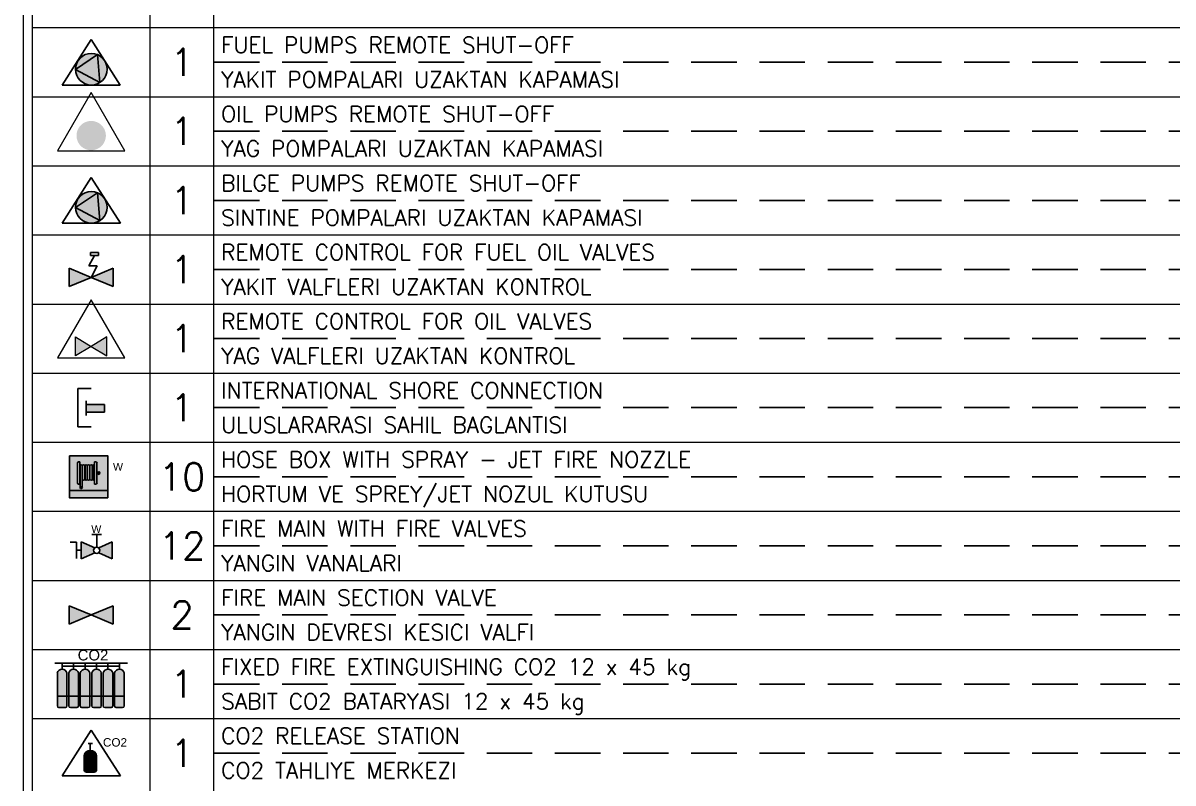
# Model space of a CAD drawing. Header units: millimetres. Extents: x -8500 to 134500, y -68500 to 34500.
# Drawn here: x 107900 to 120547, y 9451 to 17811 of the extents above; entities that cross this region are included whole.
import ezdxf
from ezdxf.enums import TextEntityAlignment as Align

# ---------------------------------------------------------------- set-up
doc = ezdxf.new("R2010")
doc.units = ezdxf.units.MM
doc.linetypes.add('DASHED_S', pattern=[750, 500, -250])
for name, color, linetype, lineweight in [('DASHED', 8, 'DASHED_S', 25), ('LEGEND', 7, 'Continuous', 18), ('SYM-FF', 1, 'Continuous', 18)]:
    doc.layers.add(name, color=color, linetype=linetype, lineweight=lineweight)
for name, color, linetype in [('dotted', 140, 'Continuous'), ('FIRE LINE', 1, 'Continuous'), ('HATCH', 1, 'Continuous'), ('inner', 211, 'Continuous'), ('SYMBOL', 31, 'Continuous'), ('VENT', 210, 'Continuous')]:
    doc.layers.add(name, color=color, linetype=linetype)
doc.styles.add('ARIAL', font='arial.ttf')
doc.styles.add('ROMANS', font='romans.shx')

# ---------------------------------------------------------------- blocks, each defined once
blk = doc.blocks.new('FO')
at = {"layer": 'VENT'}
h = blk.add_hatch(color=2, dxfattribs=at)
h.paths.add_polyline_path([(-2246.914, -961.162, 0.302707), (-2247.184, -960.757), (-2247.113, -961.529, 0.253735)])
h.paths.add_polyline_path([(-2247.791, -961.169, 0.589393), (-2247.113, -961.529)])
h.paths.add_polyline_path([(-2247.184, -960.757, 0.535265), (-2247.791, -961.162, 0.004324), (-2247.791, -961.169)])
blk.add_hatch(color=250, dxfattribs=at).paths.add_polyline_path([(-2247.184, -960.757), (-2247.791, -961.169), (-2247.113, -961.529)])
at = {"layer": 'dotted', "color": 6}
for p, q in [((-2247.356, -960.337), (-2248.165, -961.606)), ((-2247.356, -960.337), (-2248.165, -961.606)), ((-2246.547, -961.606), (-2247.356, -960.337)), ((-2246.547, -961.606), (-2247.356, -960.337)), ((-2247.791, -961.172), (-2247.183, -960.76)), ((-2247.183, -960.76), (-2247.113, -961.532)), ((-2247.791, -961.172), (-2247.113, -961.532)), ((-2248.165, -961.606), (-2246.547, -961.606)), ((-2248.165, -961.606), (-2246.547, -961.606))]:
    blk.add_line(p, q, dxfattribs=at)
blk.add_circle((-2247.352, -961.165), 0.439, dxfattribs=at)
blk = doc.blocks.new('FPR-FUEL PUMP REMOTE SHUT-OFF')
at = {"layer": 'dotted', "color": 51, "xscale": 0.45989954711139, "yscale": 0.45989954711139}
blk.add_blockref('FO', (1033.558, 441.95), dxfattribs=at)
blk = doc.blocks.new('RC_OIL_PUMP_STOP')
at = {"true_color": 0xf58c1e}
h = blk.add_hatch(color=7, dxfattribs=at)
h.dxf.hatch_style = 1
h.paths.add_polyline_path([(170, -50), (169, -28), (164, -6), (157, 15), (147, 35), (135, 53), (120, 70), (103, 85), (85, 97), (65, 107), (44, 114), (22, 119), (0, 120), (-22, 119), (-44, 114), (-65, 107), (-85, 97), (-103, 85), (-120, 70), (-135, 53), (-147, 35), (-157, 15), (-164, -6), (-169, -28), (-170, -50), (-169, -72), (-164, -94), (-157, -115), (-147, -135), (-135, -153), (-120, -170), (-103, -185), (-85, -197), (-65, -207), (-44, -214), (-22, -219), (0, -220), (22, -219), (44, -214), (65, -207), (85, -197), (103, -185), (120, -170), (135, -153), (147, -135), (157, -115), (164, -94), (169, -72)])
at = {"true_color": 0xfae11e}
h = blk.add_hatch(color=7, dxfattribs=at)
h.dxf.hatch_style = 1
h.paths.add_polyline_path([(-150, -50), (75, 80), (75, -180)])
blk.add_lwpolyline([(-390, -225), (390, -225), (0, 450)], close=True)
blk = doc.blocks.new('B')
at = {"layer": 'dotted'}
blk.add_hatch(color=8, dxfattribs=at).paths.add_polyline_path([(-2247.23, -983.79), (-2247.838, -984.203), (-2247.16, -984.563)])
at = {"layer": 'VENT'}
h = blk.add_hatch(color=3, dxfattribs=at)
h.paths.add_polyline_path([(-2246.961, -984.195, 0.302707), (-2247.231, -983.79), (-2247.16, -984.563, 0.253735)])
h.paths.add_polyline_path([(-2247.838, -984.203, 0.589393), (-2247.16, -984.563)])
h.paths.add_polyline_path([(-2247.231, -983.79, 0.535265), (-2247.838, -984.195, 0.004324), (-2247.838, -984.203)])
at = {"layer": 'dotted', "color": 6}
for p, q in [((-2247.403, -983.368), (-2248.212, -984.636)), ((-2247.403, -983.368), (-2248.212, -984.636)), ((-2246.594, -984.636), (-2247.403, -983.368)), ((-2246.594, -984.636), (-2247.403, -983.368)), ((-2247.838, -984.203), (-2247.23, -983.79)), ((-2247.23, -983.79), (-2247.16, -984.563)), ((-2247.838, -984.203), (-2247.16, -984.563)), ((-2248.212, -984.636), (-2246.594, -984.636)), ((-2248.212, -984.636), (-2246.594, -984.636))]:
    blk.add_line(p, q, dxfattribs=at)
blk.add_circle((-2247.399, -984.195), 0.439, dxfattribs=at)
blk = doc.blocks.new('FPR-REMOTE CONTROL FOR BILGE PUMP')
at = {"layer": 'dotted', "color": 51, "xscale": 0.45989954711139, "yscale": 0.45989954711139}
blk.add_blockref('B', (1033.58, 452.542), dxfattribs=at)
blk = doc.blocks.new('iso')
at = {"layer": 'HATCH'}
h = blk.add_hatch(color=256, dxfattribs=at)
h.paths.add_polyline_path([(1942.52, -4108.457), (1941.909, -4108.203), (1941.909, -4108.711)])
h.paths.add_polyline_path([(1943.134, -4108.711), (1943.134, -4108.203), (1942.52, -4108.457)])
at = {"layer": 'dotted', "color": 6}
for p, q in [((1942.452, -4108.135), (1942.616, -4107.848)), ((1942.726, -4107.763), (1942.507, -4107.763)), ((1942.507, -4107.763), (1942.507, -4107.848)), ((1942.507, -4107.848), (1942.726, -4107.848)), ((1942.726, -4107.848), (1942.726, -4107.763)), ((1941.909, -4108.203), (1941.909, -4108.711)), ((1942.52, -4108.457), (1941.909, -4108.203)), ((1942.688, -4108.135), (1942.452, -4108.135)), ((1942.52, -4108.457), (1942.688, -4108.135)), ((1943.134, -4108.203), (1942.52, -4108.457)), ((1942.688, -4108.135), (1942.688, -4108.135)), ((1943.134, -4108.711), (1943.134, -4108.203)), ((1941.909, -4108.711), (1942.52, -4108.457)), ((1942.52, -4108.457), (1943.134, -4108.711))]:
    blk.add_line(p, q, dxfattribs=at)
blk = doc.blocks.new('FPR-D.O.F.O.SHUT OFF VALVE')
at = {"layer": 'VENT', "color": 2, "xscale": 0.45989954711139, "yscale": 0.45989954711139}
blk.add_blockref('iso', (-893.365, 1889.376), dxfattribs=at)
blk = doc.blocks.new('RC_OIL_VALVE')
at = {"true_color": 0xf58c1e}
h = blk.add_hatch(color=7, dxfattribs=at)
h.dxf.hatch_style = 1
h.paths.add_polyline_path([(-180, 20), (0, -90), (-180, -200)])
h = blk.add_hatch(color=7, dxfattribs=at)
h.dxf.hatch_style = 1
h.paths.add_polyline_path([(180, 20), (0, -90), (180, -200)])
for points in [[(-390, -225), (390, -225), (0, 450)], [(-180, 20), (0, -90), (-180, -200)], [(180, 20), (0, -90), (180, -200)]]:
    blk.add_lwpolyline(points, close=True)
blk = doc.blocks.new('isc')
at = {"layer": 'SYMBOL'}
blk.add_hatch(color=1, dxfattribs=at).paths.add_polyline_path([(1891.571, -4122.399), (1891.571, -4122.185), (1891.059, -4122.185), (1891.059, -4122.399)])
at = {"layer": 'dotted', "color": 6}
for p, q in [((1890.832, -4122.809), (1890.832, -4121.74)), ((1891.199, -4121.74), (1890.832, -4121.74)), ((1891.06, -4122.496), (1891.06, -4122.082)), ((1891.571, -4122.185), (1891.06, -4122.185)), ((1891.571, -4122.399), (1891.06, -4122.399)), ((1891.571, -4122.185), (1891.571, -4122.399))]:
    blk.add_line(p, q, dxfattribs=at)
blk = doc.blocks.new('FPR-INTER. SHORE CONNECTION')
at = {"layer": 'dotted', "color": 6}
blk.add_line((-0.001, -0.246), (-0.17, -0.246), dxfattribs=at)
at = {"layer": 'VENT', "color": 6, "xscale": 0.45989954711139, "yscale": 0.45989954711139}
blk.add_blockref('isc', (-869.763, 1895.832), dxfattribs=at)
blk = doc.blocks.new('box')
at = {"layer": 'VENT'}
h = blk.add_hatch(color=1, dxfattribs=at)
h.paths.add_polyline_path([(1943.159, -4115.599), (1942.093, -4115.599), (1942.093, -4116.565), (1943.159, -4116.565)])
h.paths.add_polyline_path([(1942.861, -4116.356, -0.360452), (1942.827, -4116.391), (1942.793, -4116.391), (1942.793, -4115.771), (1942.827, -4115.771, -0.374684), (1942.861, -4115.807), (1942.861, -4116.082), (1942.873, -4116.082, -1), (1942.944, -4116.082, -1), (1942.873, -4116.082), (1942.861, -4116.082)])
h.paths.add_polyline_path([(1942.732, -4116.266), (1942.732, -4115.863, -0.405451), (1942.787, -4115.863), (1942.787, -4116.266, -0.405451)])
h.paths.add_polyline_path([(1942.89, -4116.082, -1), (1942.927, -4116.082, -1)])
h.paths.add_polyline_path([(1942.725, -4116.266, -0.357785), (1942.664, -4116.266), (1942.664, -4115.863, -0.357785), (1942.725, -4115.863)])
h.paths.add_polyline_path([(1942.657, -4116.266, -0.357785), (1942.596, -4116.266), (1942.596, -4115.863, -0.357785), (1942.657, -4115.863)])
h.paths.add_polyline_path([(1942.589, -4116.266, -0.357785), (1942.528, -4116.266), (1942.528, -4115.863, -0.357785), (1942.589, -4115.863)])
h.paths.add_polyline_path([(1942.522, -4116.266, -0.357785), (1942.46, -4116.266), (1942.46, -4115.863, -0.357785), (1942.522, -4115.863)])
h.paths.add_polyline_path([(1942.454, -4116.465), (1942.392, -4116.465), (1942.392, -4115.863, -0.357785), (1942.454, -4115.863)])
h.paths.add_polyline_path([(1942.457, -4116.471), (1942.438, -4116.514), (1942.407, -4116.514), (1942.389, -4116.471)])
h.paths.add_polyline_path([(1942.386, -4116.391), (1942.352, -4116.391, -0.376553), (1942.318, -4116.354), (1942.318, -4115.807, -0.376553), (1942.352, -4115.771), (1942.386, -4115.771)])
blk.add_hatch(color=3, dxfattribs=at).paths.add_polyline_path([(1943.159, -4116.565), (1942.093, -4116.565), (1942.093, -4116.767), (1943.159, -4116.767)])
at = {"layer": 'dotted', "color": 6}
for p, q in [((1942.318, -4115.807), (1942.318, -4116.354)), ((1942.352, -4115.771), (1942.386, -4115.771)), ((1942.386, -4115.771), (1942.386, -4116.391)), ((1942.393, -4116.465), (1942.393, -4115.863)), ((1942.454, -4115.863), (1942.454, -4116.465)), ((1942.461, -4116.266), (1942.461, -4115.863)), ((1942.522, -4115.863), (1942.522, -4116.266)), ((1942.529, -4116.266), (1942.529, -4115.863)), ((1942.59, -4115.863), (1942.59, -4116.266)), ((1942.596, -4116.266), (1942.596, -4115.863)), ((1942.658, -4115.863), (1942.658, -4116.266)), ((1942.664, -4116.266), (1942.664, -4115.863)), ((1942.726, -4115.863), (1942.726, -4116.266)), ((1942.732, -4116.266), (1942.732, -4115.863)), ((1942.787, -4115.863), (1942.787, -4116.266)), ((1942.794, -4115.771), (1942.794, -4116.391)), ((1942.794, -4115.771), (1942.828, -4115.771)), ((1942.861, -4115.807), (1942.861, -4116.356)), ((1942.861, -4116.082), (1942.945, -4116.082)), ((1942.909, -4116.117), (1942.909, -4116.046)), ((1942.352, -4116.391), (1942.386, -4116.391)), ((1942.389, -4116.471), (1942.457, -4116.471)), ((1942.407, -4116.514), (1942.389, -4116.471)), ((1942.393, -4116.465), (1942.454, -4116.465)), ((1942.407, -4116.514), (1942.439, -4116.514)), ((1942.439, -4116.514), (1942.457, -4116.471)), ((1942.794, -4116.391), (1942.828, -4116.391))]:
    blk.add_line(p, q, dxfattribs=at)
for points in [[(1942.094, -4115.599), (1943.16, -4115.599), (1943.16, -4116.767), (1942.094, -4116.767)], [(1942.094, -4116.565), (1943.16, -4116.565), (1943.16, -4116.565), (1942.094, -4116.565)]]:
    blk.add_lwpolyline(points, close=True, dxfattribs=at)
for radius in [0.0356, 0.0187]:
    blk.add_circle((1942.909, -4116.082), radius, dxfattribs=at)
for centre, radius, start, end in [((1942.356, -4115.808), 0.0379, 95.977, 178.5131), ((1942.423, -4115.901), 0.0483, 50.6271, 129.3729), ((1942.491, -4115.901), 0.0483, 50.6271, 129.3729), ((1942.559, -4115.901), 0.0483, 50.6271, 129.3729), ((1942.627, -4115.901), 0.0483, 50.6271, 129.3729), ((1942.695, -4115.901), 0.0483, 50.6271, 129.3729), ((1942.76, -4115.892), 0.0393, 45.8464, 134.1536), ((1942.824, -4115.808), 0.0379, 1.4869, 84.023), ((1942.491, -4116.228), 0.0483, 230.6271, 309.3729), ((1942.559, -4116.228), 0.0483, 230.6271, 309.3729), ((1942.627, -4116.228), 0.0483, 230.6271, 309.3729), ((1942.695, -4116.228), 0.0483, 230.6271, 309.3729), ((1942.76, -4116.238), 0.0393, 225.8464, 314.1536), ((1942.356, -4116.353), 0.0379, 181.4869, 264.023), ((1942.824, -4116.353), 0.0379, 275.977, 358.5131)]:
    blk.add_arc(centre, radius, start, end, dxfattribs=at)
at = {"layer": 'dotted', "color": 6, "style": 'ARIAL'}
blk.add_text('W', height=0.212, dxfattribs=at).set_placement((1943.305, -4116.011))
blk = doc.blocks.new('FPR-FIRE BOX HOSE WITH NOZZLES')
at = {"layer": 'VENT', "color": 2, "xscale": 0.45989954711139, "yscale": 0.45989954711139}
blk.add_blockref('box', (-893.447, 1893.031), dxfattribs=at)
blk = doc.blocks.new('hyd')
at = {"layer": 'FIRE LINE'}
for color, points in [(1, [(1942.494, -4114.805), (1942.122, -4114.633), (1942.122, -4115.111), (1942.494, -4114.939, -0.219445), (1942.463, -4114.872, -0.219445)]), (80, [(1942.608, -4114.805, -0.219445), (1942.639, -4114.872, -0.219445), (1942.608, -4114.939), (1942.981, -4115.111), (1942.981, -4114.633)])]:
    blk.add_hatch(color=color, dxfattribs=at).paths.add_polyline_path(points)
at = {"layer": 'dotted', "color": 6}
for p, q in [((1942.418, -4114.43), (1942.686, -4114.43)), ((1942.552, -4114.784), (1942.552, -4114.43)), ((1941.816, -4114.646), (1941.99, -4114.646)), ((1941.99, -4114.646), (1941.99, -4115.098)), ((1942.122, -4114.633), (1942.122, -4115.111)), ((1942.495, -4114.805), (1942.122, -4114.633)), ((1942.609, -4114.805), (1942.981, -4114.633)), ((1942.981, -4114.633), (1942.981, -4115.111)), ((1942.109, -4114.872), (1941.99, -4114.872)), ((1942.495, -4114.939), (1942.122, -4115.111)), ((1942.609, -4114.939), (1942.981, -4115.111))]:
    blk.add_line(p, q, dxfattribs=at)
blk.add_circle((1942.552, -4114.872), 0.088, dxfattribs=at)
at = {"layer": 'dotted', "color": 6, "style": 'ARIAL'}
blk.add_text('W', height=0.212, dxfattribs=at).set_placement((1942.4, -4114.388))
blk = doc.blocks.new('FPR-WATER FIRE HYDRANT')
at = {"layer": 'VENT', "color": 2, "xscale": 0.45989954711139, "yscale": 0.45989954711139}
blk.add_blockref('hyd', (-893.308, 1892.371), dxfattribs=at)
blk = doc.blocks.new('FPR-ISOLATING VALVE')
at = {"layer": 'HATCH'}
h = blk.add_hatch(color=256, dxfattribs=at)
h.paths.add_polyline_path([(-0.001, 0), (-0.282, 0.117), (-0.282, -0.117)])
h.paths.add_polyline_path([(0.282, -0.117), (0.282, 0.117), (-0.001, 0)])
at = {"layer": 'dotted', "color": 6}
for p, q in [((-0.282, 0.117), (-0.282, -0.117)), ((-0.001, 0), (-0.282, 0.117)), ((0.282, 0.117), (-0.001, 0)), ((0.282, -0.117), (0.282, 0.117)), ((-0.282, -0.117), (-0.001, 0)), ((-0.001, 0), (0.282, -0.117))]:
    blk.add_line(p, q, dxfattribs=at)
blk = doc.blocks.new('c04')
at = {"layer": 'HATCH'}
h = blk.add_hatch(color=256, dxfattribs=at)
edge = h.paths.add_edge_path()
edge.add_line((1943.199, -4089.543), (1943.465, -4089.543))
edge.add_line((1943.465, -4089.543), (1943.465, -4088.9))
edge.add_arc((1943.332, -4088.932), 0.137, 13.3521, 166.6479)
edge.add_line((1943.199, -4088.9), (1943.199, -4089.543))
edge = h.paths.add_edge_path()
edge.add_line((1942.881, -4089.543), (1943.147, -4089.543))
edge.add_line((1943.147, -4089.543), (1943.147, -4088.9))
edge.add_arc((1943.014, -4088.932), 0.137, 13.3521, 166.6479)
edge.add_line((1942.881, -4088.9), (1942.881, -4089.543))
edge = h.paths.add_edge_path()
edge.add_line((1942.562, -4089.543), (1942.829, -4089.543))
edge.add_line((1942.829, -4089.543), (1942.829, -4088.9))
edge.add_arc((1942.696, -4088.932), 0.137, 13.3521, 166.6479)
edge.add_line((1942.562, -4088.9), (1942.562, -4089.543))
edge = h.paths.add_edge_path()
edge.add_line((1942.244, -4089.543), (1942.511, -4089.543))
edge.add_line((1942.511, -4089.543), (1942.511, -4088.9))
edge.add_arc((1942.377, -4088.932), 0.137, 13.3521, 166.6479)
edge.add_line((1942.244, -4088.9), (1942.244, -4089.543))
edge = h.paths.add_edge_path()
edge.add_line((1941.926, -4089.543), (1942.192, -4089.543))
edge.add_line((1942.192, -4089.543), (1942.192, -4088.9))
edge.add_arc((1942.059, -4088.932), 0.137, 13.3521, 166.6479)
edge.add_line((1941.926, -4088.9), (1941.926, -4089.543))
edge = h.paths.add_edge_path()
edge.add_line((1941.607, -4089.543), (1941.874, -4089.543))
edge.add_line((1941.874, -4089.543), (1941.874, -4088.9))
edge.add_arc((1941.741, -4088.932), 0.137, 13.3521, 166.6479)
edge.add_line((1941.607, -4088.9), (1941.607, -4089.543))
at = {"layer": 'VENT'}
h = blk.add_hatch(color=253, dxfattribs=at)
h.paths.add_polyline_path([(1943.465, -4089.543), (1943.199, -4089.543), (1943.199, -4089.817, 0.414214), (1943.244, -4089.862), (1943.421, -4089.862, 0.414214), (1943.465, -4089.817)])
h.paths.add_polyline_path([(1943.147, -4089.543), (1942.881, -4089.543), (1942.881, -4089.817, 0.414214), (1942.925, -4089.862), (1943.102, -4089.862, 0.414214), (1943.147, -4089.817)])
h.paths.add_polyline_path([(1942.829, -4089.543), (1942.562, -4089.543), (1942.562, -4089.817, 0.414214), (1942.607, -4089.862), (1942.784, -4089.862, 0.414214), (1942.829, -4089.817)])
h.paths.add_polyline_path([(1942.511, -4089.543), (1942.244, -4089.543), (1942.244, -4089.817, 0.414214), (1942.289, -4089.862), (1942.466, -4089.862, 0.414214), (1942.511, -4089.817)])
h.paths.add_polyline_path([(1942.192, -4089.543), (1941.926, -4089.543), (1941.926, -4089.817, 0.414214), (1941.971, -4089.862), (1942.148, -4089.862, 0.414214), (1942.192, -4089.817)])
h.paths.add_polyline_path([(1941.874, -4089.543), (1941.607, -4089.543), (1941.607, -4089.817, 0.414214), (1941.652, -4089.862), (1941.829, -4089.862, 0.414214), (1941.874, -4089.817)])
at = {"layer": 'dotted', "color": 6}
for p, q in [((1941.536, -4088.631), (1943.558, -4088.631)), ((1941.741, -4088.795), (1941.741, -4088.631)), ((1941.741, -4088.713), (1943.333, -4088.713)), ((1942.059, -4088.795), (1942.059, -4088.631)), ((1942.378, -4088.795), (1942.378, -4088.631)), ((1942.696, -4088.795), (1942.696, -4088.631)), ((1943.014, -4088.795), (1943.014, -4088.631)), ((1943.333, -4088.795), (1943.333, -4088.631)), ((1941.608, -4089.817), (1941.608, -4088.9)), ((1941.875, -4089.817), (1941.875, -4088.9)), ((1941.926, -4089.817), (1941.926, -4088.9)), ((1942.193, -4089.817), (1942.193, -4088.9)), ((1942.244, -4089.817), (1942.244, -4088.9)), ((1942.511, -4089.817), (1942.511, -4088.9)), ((1942.563, -4089.817), (1942.563, -4088.9)), ((1942.829, -4089.817), (1942.829, -4088.9)), ((1942.881, -4089.817), (1942.881, -4088.9)), ((1943.148, -4089.817), (1943.148, -4088.9)), ((1943.199, -4089.817), (1943.199, -4088.9)), ((1943.466, -4089.817), (1943.466, -4088.9)), ((1941.608, -4089.543), (1943.466, -4089.543)), ((1941.83, -4089.862), (1941.653, -4089.862)), ((1942.148, -4089.862), (1941.971, -4089.862)), ((1942.466, -4089.862), (1942.289, -4089.862)), ((1942.784, -4089.862), (1942.608, -4089.862)), ((1943.103, -4089.862), (1942.926, -4089.862)), ((1943.421, -4089.862), (1943.244, -4089.862))]:
    blk.add_line(p, q, dxfattribs=at)
for centre, radius, start, end in [((1941.741, -4088.932), 0.137, 13.3521, 166.6479), ((1942.059, -4088.932), 0.137, 13.3521, 166.6479), ((1942.378, -4088.932), 0.137, 13.3521, 166.6479), ((1942.696, -4088.932), 0.137, 13.3521, 166.6479), ((1943.014, -4088.932), 0.137, 13.3521, 166.6479), ((1943.333, -4088.932), 0.137, 13.3521, 166.6479), ((1941.653, -4089.817), 0.0449, 180, 270), ((1941.83, -4089.817), 0.0449, 270, 0), ((1941.971, -4089.817), 0.0449, 180, 270), ((1942.148, -4089.817), 0.0449, 270, 0), ((1942.289, -4089.817), 0.0449, 180, 270), ((1942.466, -4089.817), 0.0449, 270, 0), ((1942.608, -4089.817), 0.0449, 180, 270), ((1942.784, -4089.817), 0.0449, 270, 0), ((1942.926, -4089.817), 0.0449, 180, 270), ((1943.103, -4089.817), 0.0449, 270, 0), ((1943.244, -4089.817), 0.0449, 180, 270), ((1943.421, -4089.817), 0.0449, 270, 0)]:
    blk.add_arc(centre, radius, start, end, dxfattribs=at)
at = {"layer": 'dotted', "color": 6, "style": 'ARIAL'}
blk.add_text('CO2', height=0.2966, dxfattribs=at).set_placement((1942.172, -4088.554))
blk = doc.blocks.new('FPR-CO2 BOTTLES COMPARTMENT')
at = {"layer": 'VENT', "color": 2, "xscale": 0.45989954711139, "yscale": 0.45989954711139}
blk.add_blockref('c04', (-893.377, 1880.625), dxfattribs=at)
blk = doc.blocks.new('co3')
at = {"layer": 'inner'}
for color, points in [(1, [(1942.64, -4090.83, 0.839652), (1942.293, -4090.83), (1942.293, -4090.959), (1942.64, -4090.959)]), (252, [(1942.64, -4090.959), (1942.293, -4090.959), (1942.293, -4091.219, 0.414214), (1942.36, -4091.285), (1942.574, -4091.285, 0.414214), (1942.64, -4091.219)])]:
    blk.add_hatch(color=color, dxfattribs=at).paths.add_polyline_path(points)
at = {"layer": 'dotted', "color": 6}
for p, q in [((1942.492, -4090.123), (1941.682, -4091.392)), ((1942.492, -4090.123), (1941.682, -4091.392)), ((1943.301, -4091.392), (1942.492, -4090.123)), ((1943.301, -4091.392), (1942.492, -4090.123)), ((1942.406, -4090.489), (1942.528, -4090.489)), ((1942.467, -4090.684), (1942.467, -4090.489)), ((1942.294, -4090.83), (1942.294, -4091.219)), ((1942.294, -4090.959), (1942.641, -4090.959)), ((1942.641, -4090.83), (1942.641, -4091.219)), ((1941.682, -4091.392), (1943.301, -4091.392)), ((1942.574, -4091.285), (1942.36, -4091.285))]:
    blk.add_line(p, q, dxfattribs=at)
for centre, radius, start, end in [((1942.467, -4090.86), 0.176, 9.9629, 170.0371), ((1942.36, -4091.219), 0.0666, 180, 270), ((1942.574, -4091.219), 0.0666, 270, 0)]:
    blk.add_arc(centre, radius, start, end, dxfattribs=at)
at = {"layer": 'dotted', "color": 6, "style": 'ARIAL'}
blk.add_text('CO2', height=0.233, dxfattribs=at).set_placement((1942.818, -4090.576))
blk = doc.blocks.new('FPR-CO2 RELEASE STATION')
at = {"layer": 'VENT', "color": 2, "xscale": 0.45989954711139, "yscale": 0.45989954711139}
blk.add_blockref('co3', (-893.351, 1881.338), dxfattribs=at)

msp = doc.modelspace()

# ---------------------------------------------------------------- linework, layer by layer
at = {"layer": 'DASHED'}
for p, q in [((110000, 17380), (127500, 17380)), ((110000, 16620), (127500, 16620)), ((110000, 15860), (127500, 15860)), ((110000, 15100), (127500, 15100)), ((110000, 14340), (127500, 14340)), ((110000, 13580), (127500, 13580)), ((110000, 12820), (127500, 12820)), ((110000, 12060), (127500, 12060)), ((110000, 11300), (127500, 11300)), ((110000, 10540), (127500, 10540)), ((110000, 9780), (127500, 9780))]:
    msp.add_line(p, q, dxfattribs=at)
at = {"layer": 'LEGEND'}
for p, q in [((109300, 1800), (109300, 31000)), ((110000, 1800), (110000, 31000)), ((108000, 17760), (131500, 17760)), ((108000, 17000), (131500, 17000)), ((108000, 16240), (131500, 16240)), ((108000, 15480), (131500, 15480)), ((108000, 14720), (131500, 14720)), ((108000, 13960), (131500, 13960)), ((108000, 13200), (131500, 13200)), ((108000, 12440), (131500, 12440)), ((108000, 11680), (131500, 11680)), ((108000, 10920), (131500, 10920)), ((108000, 10160), (131500, 10160))]:
    msp.add_line(p, q, dxfattribs=at)
for points in [[(107900, 1700), (131600, 1700), (131600, 31100), (107900, 31100)], [(108000, 1800), (131500, 1800), (131500, 31000), (108000, 31000)]]:
    msp.add_lwpolyline(points, close=True, dxfattribs=at)

# ---------------------------------------------------------------- block references
at = {"layer": 'SYM-FF'}
for name, p, xscale, yscale in [('FPR-FUEL PUMP REMOTE SHUT-OFF', (108650, 17380), 861.213, 861.213), ('RC_OIL_PUMP_STOP', (108650, 16620), 0.95, 0.95), ('FPR-REMOTE CONTROL FOR BILGE PUMP', (108650, 15860), 861.213, 861.213), ('FPR-D.O.F.O.SHUT OFF VALVE', (108650, 15100), 861.213, 861.213), ('RC_OIL_VALVE', (108650, 14340), 0.95, 0.95), ('FPR-INTER. SHORE CONNECTION', (108650, 13580), 861.213, 861.213), ('FPR-FIRE BOX HOSE WITH NOZZLES', (108650, 12820), 861.213, 861.213), ('FPR-WATER FIRE HYDRANT', (108650, 12060), 861.213, 861.213), ('FPR-ISOLATING VALVE', (108650, 11300), 861.213, 861.213), ('FPR-CO2 BOTTLES COMPARTMENT', (108650, 10540), 861.213, 861.213), ('FPR-CO2 RELEASE STATION', (108650, 9780), 861.213, 861.213)]:
    msp.add_blockref(name, p, dxfattribs=dict(at, xscale=xscale, yscale=yscale))

# ---------------------------------------------------------------- texts
at = {"layer": 'LEGEND', "style": 'ROMANS'}
for s, p in [('FUEL PUMPS REMOTE SHUT-OFF', (110080, 17570)), ('YAKIT POMPALARI UZAKTAN KAPAMASI', (110080, 17190)), ('OIL PUMPS REMOTE SHUT-OFF', (110080, 16810)), ('YAG POMPALARI UZAKTAN KAPAMASI', (110080, 16430)), ('BILGE PUMPS REMOTE SHUT-OFF', (110080, 16050)), ('SINTINE POMPALARI UZAKTAN KAPAMASI', (110080, 15670)), ('REMOTE CONTROL FOR FUEL OIL VALVES', (110080, 15290)), ('YAKIT VALFLERI UZAKTAN KONTROL', (110080, 14910)), ('REMOTE CONTROL FOR OIL VALVES', (110080, 14530)), ('YAG VALFLERI UZAKTAN KONTROL', (110080, 14150)), ('INTERNATIONAL SHORE CONNECTION', (110080, 13770)), ('ULUSLARARASI SAHIL BAGLANTISI', (110080, 13390)), ('HOSE BOX WITH SPRAY - JET FIRE NOZZLE', (110080, 13010)), ('HORTUM VE SPREY/JET NOZUL KUTUSU', (110080, 12630)), ('FIRE MAIN WITH FIRE VALVES', (110080, 12250)), ('YANGIN VANALARI', (110080, 11870)), ('FIRE MAIN SECTION VALVE', (110080, 11490)), ('YANGIN DEVRESI KESICI VALFI', (110080, 11110)), ('FIXED FIRE EXTINGUISHING CO2 12 x 45 kg', (110080, 10730)), ('SABIT CO2 BATARYASI 12 x 45 kg', (110080, 10350)), ('CO2 RELEASE STATION', (110080, 9970)), ('CO2 TAHLIYE MERKEZI', (110080, 9590))]:
    msp.add_text(s, height=175, dxfattribs=at).set_placement(p, align=Align.MIDDLE_LEFT)
for s, p in [('1', (109650, 17380)), ('1', (109650, 16620)), ('1', (109650, 15860)), ('1', (109650, 15100)), ('1', (109650, 14340)), ('1', (109650, 13580)), ('10', (109650, 12820)), ('12', (109650, 12060)), ('2', (109650, 11300)), ('1', (109650, 10540)), ('1', (109650, 9780))]:
    msp.add_text(s, height=300, dxfattribs=at).set_placement(p, align=Align.MIDDLE_CENTER)

doc.saveas('drawing.dxf')
